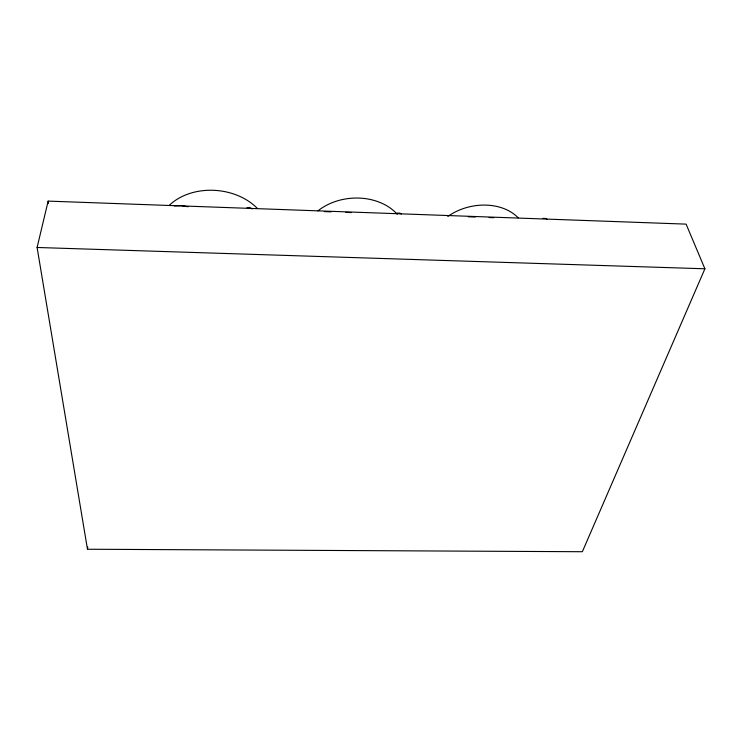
<?xml version="1.0" encoding="UTF-8"?>
<svg xmlns="http://www.w3.org/2000/svg" width="742" height="742" viewBox="0 0 742 742"><rect width="100%" height="100%" fill="white"/><g stroke="black" fill="none" stroke-linecap="round" stroke-linejoin="round"><path stroke-width="1.11" d="M87.473 549.238L37.1 247.476L48.156 201.11L686.109 224.13L704.9 268.79L582.349 551.723L87.473 549.238L87.788 547.002M174.166 205.905L181.261 205.571L187.958 206.758M37.1 247.476L704.9 268.79M247.012 207.658L250.23 207.769L252.002 208.984M396.97 213.075L400.096 213.195L401.246 214.076M542.884 218.352L545.927 218.463L546.947 219.335M324.282 211.6L331.099 211.85M345.865 212.379L351.55 212.583M468.295 216.794L475.242 217.044M489.126 217.545L493.755 217.712M48.156 201.11L48.499 203.401M317.947 210.876A51.662 39.641 -4.7 0 1 397.211 214.225M169.222 205.404A55.696 42.47 5.4 0 1 257.539 208.585M447.834 216.441A48.759 36.312 -12.8 0 1 518.166 217.814"/></g></svg>
